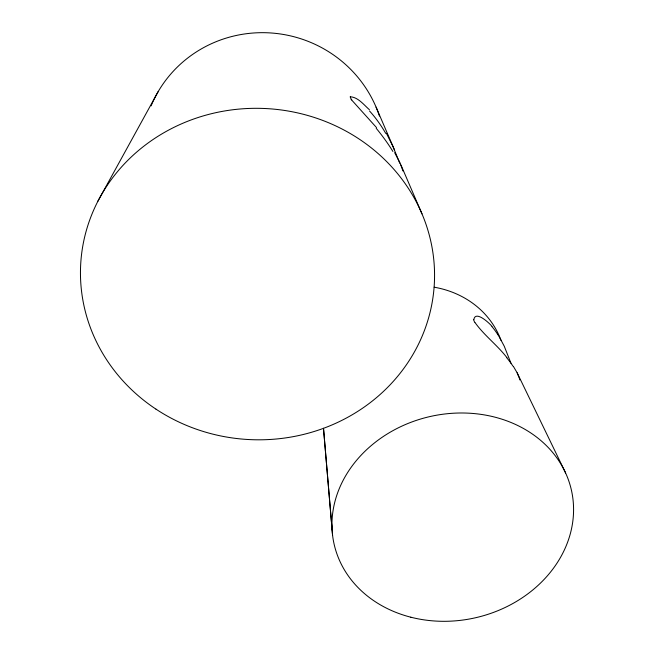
<?xml version="1.0" encoding="UTF-8"?>
<svg xmlns="http://www.w3.org/2000/svg" width="654" height="654" viewBox="0 0 654 654"><rect width="100%" height="100%" fill="white"/><g stroke="black" fill="none" stroke-linecap="round" stroke-linejoin="round"><path stroke-width="0.98" d="M97.879 201.228L158.243 91.486M350.25 96.808C357.91 97.013 363.902 104.893 369.396 109.7M402.962 170.964L399.995 162.805L394.64 152.668M491.988 326.379C489.356 323.06 475.245 309.947 473.815 319.724M376.467 127.53L351.108 99.392M506.932 357.64C497.302 345.149 484.352 335.559 475.156 322.749M513.398 366.412L517.126 372.772L519.489 378.568M498.086 334.684L504.259 346.236L510.962 363.215M386.351 133.228L392.866 146.226L399.774 163.255M517.126 372.772L565.612 472.981M376.083 107.133L394.411 149.758M401 165.078L421.985 213.866M519.677 379.295L519.816 379.941M323.526 428.476L332.567 535.176M323.485 428.256L332.101 529.912M434.166 287.196A93.71 84.301 -14.1 0 1 500.972 340.276M474.886 322.61A36.796 8.674 33.8 0 1 473.659 319.634M491.971 326.64A36.714 14.846 65.6 0 1 497.988 334.881M506.621 357.583A37.204 8.952 46.4 0 1 512.998 366.191M151.09 105.866A121.783 118.807 14.4 0 1 267.96 32.798A121.783 118.807 14.4 0 1 379.451 116.052M376.205 128.266A43.998 8.322 51.8 0 1 392.899 151.45M351.754 99.849A43.475 4.84 38.1 0 1 350.315 96.857M369.502 110.959A43.81 13.611 58 0 1 385.729 133.367M410.851 617.212A121.685 103.144 -13 0 0 571.841 492.16A121.685 103.144 -13 0 0 375.584 442.055A121.685 103.144 -13 0 0 410.851 617.212M155.963 409.134A177.087 165.715 3.2 0 0 433.888 289.722A177.087 165.715 3.2 0 0 182.654 123.336A177.087 165.715 3.2 0 0 155.963 409.134"/></g></svg>
